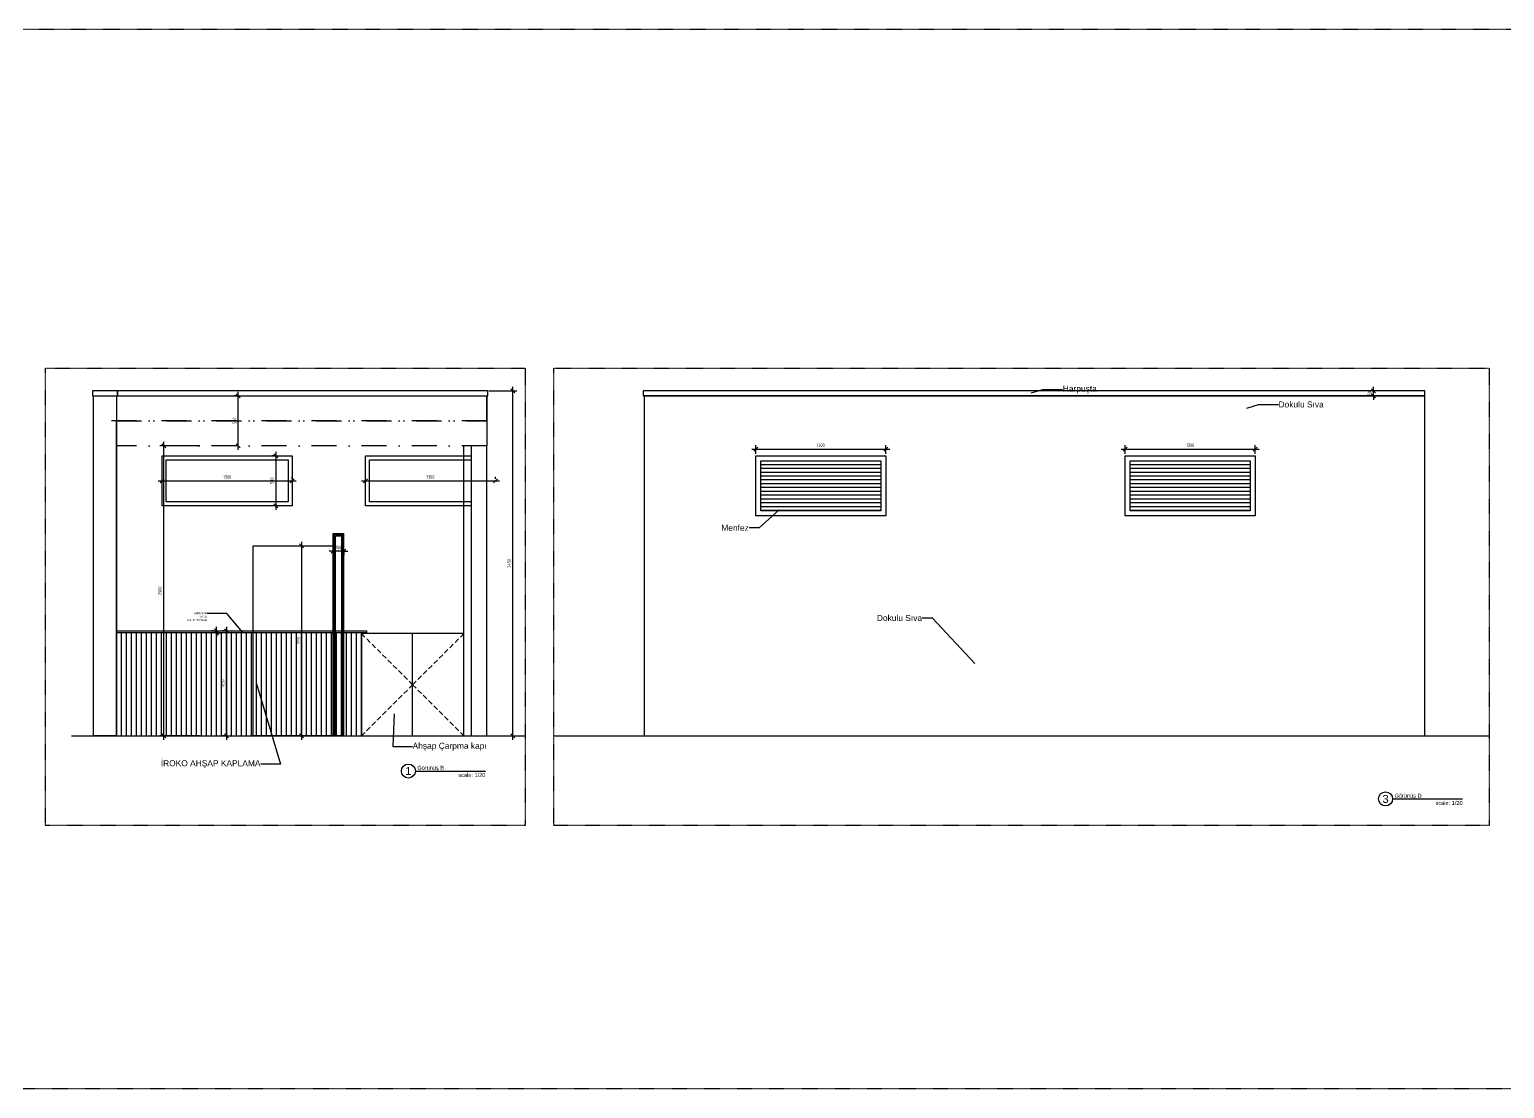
# Model space of a CAD drawing. Header units: millimetres. Extents: x -44968 to 8528, y -5302 to 23637.
# Drawn here: x -18019 to -3274, y -5302 to 5283 of the extents above; entities that cross this region are included whole.
import ezdxf
from ezdxf import colors
from ezdxf.entities.mleader import LeaderData, LeaderLine
from ezdxf.enums import TextEntityAlignment as Align
from ezdxf.math import Vec2, Vec3

# ---------------------------------------------------------------- set-up
doc = ezdxf.new("R2010")
doc.units = ezdxf.units.MM
doc.linetypes.add('DASHDOT', pattern=[1, 0.5, -0.25, 0, -0.25])
doc.linetypes.add('HIDDEN', pattern=[0.375, 0.25, -0.125])
doc.layers.get('Defpoints').update_dxf_attribs({"color": 250})
for name, color, linetype in [('Dim_YOO', 170, 'Continuous'), ('Elev_3_YOO', 25, 'Continuous'), ('Flor_YOO', 105, 'Continuous'), ('Hatch_YOO', 252, 'Continuous'), ('Hidden_YOO', 45, 'HIDDEN'), ('Section_Tech_YOO', 201, 'DASHDOT'), ('Tech_YOO', 201, 'Continuous'), ('Text_YOO', 254, 'Continuous'), ('WALL HATCH-YOO', 8, 'Continuous'), ('Wndw_YOO', 135, 'Continuous')]:
    doc.layers.add(name, color=color, linetype=linetype)
doc.styles.get("Standard").update_dxf_attribs({"font": 'arial.ttf'})
doc.styles.add('YOO1', font='arial.ttf', dxfattribs={"height": 2})
doc.styles.add('YOO2', font='arial.ttf', dxfattribs={"height": 4})
doc.styles.add('YOO20 OLCU', font='dim.shx', dxfattribs={"width": 0.8, "height": 36})
doc.dimstyles.new('YOO20', dxfattribs={"dimscale": 20, "dimtxt": 36, "dimasz": 2, "dimexe": 2, "dimexo": 1, "dimgap": 1, "dimtad": 1, "dimdec": 0, "dimzin": 3, "dimdsep": 46, "dimtxsty": 'YOO20 OLCU', "dimblk": 'OBLIQUE', "dimcen": 0, "dimdle": 2, "dimclrd": 256, "dimclre": 256, "dimclrt": 256, "dimadec": 1, "dimazin": 0, "dimtfac": 0.75, "dimtdec": 0, "dimtix": 1, "dimtmove": 1, "dimatfit": 2, "dimldrblk": 'DOT', "dimfxl": 1, "dimfrac": 1, "dimtolj": 1, "dimtzin": 0, "dimlwd": -1, "dimlwe": -1, "dimarcsym": 0})

# ---------------------------------------------------------------- blocks, each defined once
blk = doc.blocks.new('Drawing_Name')
at = {"layer": 'Tech_YOO', "linetype": 'Continuous'}
blk.add_line((3.5, 0), (38.5, 0), dxfattribs=at)
blk.add_circle((0, 0), 3.5, dxfattribs=at)
at = {"layer": 'Tech_YOO', "linetype": 'Continuous', "style": 'YOO2'}
blk.add_attdef('1', text='', height=4, dxfattribs=at).set_placement((0, 0), align=Align.MIDDLE_CENTER)
at = {"layer": 'Tech_YOO', "linetype": 'Continuous', "style": 'YOO1'}
blk.add_attdef('PLAN', text='', height=2, dxfattribs=at).set_placement((4.5, 0), align=Align.BOTTOM_LEFT)
blk.add_attdef('ÖLÇEK1/50', text='', height=2, dxfattribs=at).set_placement((38.5, -1), align=Align.TOP_RIGHT)
blk = doc.blocks.new('_OBLIQUE')
at = {"color": 0, "linetype": 'ByBlock'}
blk.add_line((-0.5, -0.5), (0.5, 0.5), dxfattribs=at)
blk = doc.blocks.new('*D354')
at = {"layer": 'Defpoints', "color": 0, "ltscale": 500, "transparency": 16777216}
for p in [(-4584, 1672), (-4080, 1672), (-4080, 1622)]:
    blk.add_point(p, dxfattribs=at)
at = {"layer": 'Dim_YOO', "ltscale": 500, "transparency": 16777216}
for p, q in [((-4100, 1672), (-4624, 1672)), ((-4584, 1672), (-4584, 1712)), ((-4584, 1622), (-4584, 1672)), ((-4100, 1622), (-4624, 1622)), ((-4584, 1622), (-4584, 1582))]:
    blk.add_line(p, q, dxfattribs=at)
at = {"layer": 'Dim_YOO', "ltscale": 500, "transparency": 16777216, "xscale": 40, "yscale": 40, "zscale": 40}
for p, rotation in [((-4584, 1672), 270), ((-4584, 1622), 90)]:
    blk.add_blockref('_OBLIQUE', p, dxfattribs=dict(at, rotation=rotation))
at = {"layer": 'Dim_YOO', "ltscale": 500, "transparency": 16777216, "insert": (-4622, 1647), "char_height": 36, "attachment_point": 5, "rotation": 90, "style": 'YOO20 OLCU'}
blk.add_mtext('\\A1;50 ', dxfattribs=at)
blk = doc.blocks.new('_DOT')
at = {"color": 0, "linetype": 'ByBlock', "lineweight": 0}
blk.add_line((-0.5, 0), (-1, 0), dxfattribs=at)
at = {"linetype": 'ByBlock', "lineweight": 0, "const_width": 0.5}
blk.add_lwpolyline([(-0.25, 0, 1), (0.25, 0, 1)], format="xyb", close=True, dxfattribs=at)
blk = doc.blocks.new('*D383')
at = {"layer": 'Defpoints', "color": 0, "ltscale": 500, "transparency": 16777216}
for p in [(-16051, -728), (-16051, -1778), (-16051, -1778)]:
    blk.add_point(p, dxfattribs=at)
at = {"layer": 'Dim_YOO', "ltscale": 500, "transparency": 16777216}
for p, q in [((-16071, -728), (-16091, -728)), ((-16051, -688), (-16051, -1818)), ((-16071, -1778), (-16091, -1778))]:
    blk.add_line(p, q, dxfattribs=at)
at = {"layer": 'Dim_YOO', "ltscale": 500, "transparency": 16777216, "xscale": 40, "yscale": 40, "zscale": 40}
for p, rotation in [((-16051, -728), 90), ((-16051, -1778), 270)]:
    blk.add_blockref('_OBLIQUE', p, dxfattribs=dict(at, rotation=rotation))
at = {"layer": 'Dim_YOO', "ltscale": 500, "transparency": 16777216, "insert": (-16089, -1253), "char_height": 36, "attachment_point": 5, "rotation": 90, "style": 'YOO20 OLCU'}
blk.add_mtext('\\A1;1050 ', dxfattribs=at)
blk = doc.blocks.new('*D384')
at = {"layer": 'Defpoints', "color": 0, "ltscale": 500, "transparency": 16777216}
for p in [(-14984, 81), (-14984, 68), (-14878, 81)]:
    blk.add_point(p, dxfattribs=at)
at = {"layer": 'Dim_YOO', "ltscale": 500, "transparency": 16777216}
for p, q in [((-14984, 68), (-15024, 68)), ((-14878, 68), (-14984, 68)), ((-14984, 61), (-14984, 28)), ((-14878, 68), (-14838, 68)), ((-14878, 61), (-14878, 28))]:
    blk.add_line(p, q, dxfattribs=at)
at = {"layer": 'Dim_YOO', "ltscale": 500, "transparency": 16777216, "xscale": 40, "yscale": 40, "zscale": 40}
blk.add_blockref('_OBLIQUE', (-14984, 68), dxfattribs=at)
at = {"layer": 'Dim_YOO', "ltscale": 500, "transparency": 16777216, "xscale": 40, "yscale": 40, "zscale": 40, "rotation": 180}
blk.add_blockref('_OBLIQUE', (-14878, 68), dxfattribs=at)
at = {"layer": 'Dim_YOO', "ltscale": 500, "transparency": 16777216, "insert": (-14931, 106), "char_height": 36, "attachment_point": 5, "style": 'YOO20 OLCU'}
blk.add_mtext('\\A1;106 ', dxfattribs=at)
blk = doc.blocks.new('*D385')
at = {"layer": 'Defpoints', "color": 0, "ltscale": 500, "transparency": 16777216}
for p in [(-16692, 772), (-15392, 772), (-15392, 772)]:
    blk.add_point(p, dxfattribs=at)
at = {"layer": 'Dim_YOO', "ltscale": 500, "transparency": 16777216}
for p, q in [((-16732, 772), (-15352, 772)), ((-16692, 792), (-16692, 812)), ((-15392, 792), (-15392, 812))]:
    blk.add_line(p, q, dxfattribs=at)
at = {"layer": 'Dim_YOO', "ltscale": 500, "transparency": 16777216, "xscale": 40, "yscale": 40, "zscale": 40, "rotation": 180}
blk.add_blockref('_OBLIQUE', (-16692, 772), dxfattribs=at)
at = {"layer": 'Dim_YOO', "ltscale": 500, "transparency": 16777216, "xscale": 40, "yscale": 40, "zscale": 40}
blk.add_blockref('_OBLIQUE', (-15392, 772), dxfattribs=at)
at = {"layer": 'Dim_YOO', "ltscale": 500, "transparency": 16777216, "insert": (-16042, 810), "char_height": 36, "attachment_point": 5, "style": 'YOO20 OLCU'}
blk.add_mtext('\\A1;1300 ', dxfattribs=at)
blk = doc.blocks.new('*D386')
at = {"layer": 'Defpoints', "color": 0, "ltscale": 500, "transparency": 16777216}
for p in [(-14660, 772), (-13360, 772), (-13360, 772)]:
    blk.add_point(p, dxfattribs=at)
at = {"layer": 'Dim_YOO', "ltscale": 500, "transparency": 16777216}
for p, q in [((-14700, 772), (-13320, 772)), ((-14660, 792), (-14660, 812)), ((-13360, 792), (-13360, 812))]:
    blk.add_line(p, q, dxfattribs=at)
at = {"layer": 'Dim_YOO', "ltscale": 500, "transparency": 16777216, "xscale": 40, "yscale": 40, "zscale": 40, "rotation": 180}
blk.add_blockref('_OBLIQUE', (-14660, 772), dxfattribs=at)
at = {"layer": 'Dim_YOO', "ltscale": 500, "transparency": 16777216, "xscale": 40, "yscale": 40, "zscale": 40}
blk.add_blockref('_OBLIQUE', (-13360, 772), dxfattribs=at)
at = {"layer": 'Dim_YOO', "ltscale": 500, "transparency": 16777216, "insert": (-14010, 810), "char_height": 36, "attachment_point": 5, "style": 'YOO20 OLCU'}
blk.add_mtext('\\A1;1300 ', dxfattribs=at)
blk = doc.blocks.new('*D387')
at = {"layer": 'Defpoints', "color": 0, "ltscale": 500, "transparency": 16777216}
for p in [(-16165, -728), (-16148, -728), (-16165, -748)]:
    blk.add_point(p, dxfattribs=at)
at = {"layer": 'Dim_YOO', "ltscale": 500, "transparency": 16777216}
for p, q in [((-16148, -728), (-16148, -688)), ((-16148, -748), (-16148, -728)), ((-16145, -728), (-16108, -728)), ((-16148, -748), (-16148, -788)), ((-16145, -748), (-16108, -748))]:
    blk.add_line(p, q, dxfattribs=at)
at = {"layer": 'Dim_YOO', "ltscale": 500, "transparency": 16777216, "xscale": 40, "yscale": 40, "zscale": 40}
for p, rotation in [((-16148, -728), 270), ((-16148, -748), 90)]:
    blk.add_blockref('_OBLIQUE', p, dxfattribs=dict(at, rotation=rotation))
at = {"layer": 'Dim_YOO', "ltscale": 500, "transparency": 16777216, "insert": (-16186, -738), "char_height": 36, "attachment_point": 5, "rotation": 90, "style": 'YOO20 OLCU'}
blk.add_mtext('\\A1;20 ', dxfattribs=at)
blk = doc.blocks.new('*D389')
at = {"layer": 'Defpoints', "color": 0, "ltscale": 500, "transparency": 16777216}
for p in [(-15331, 122), (-15301, -1778), (-15301, -1778)]:
    blk.add_point(p, dxfattribs=at)
at = {"layer": 'Dim_YOO', "ltscale": 500, "transparency": 16777216}
for p, q in [((-15301, 162), (-15301, -1818)), ((-15311, 122), (-15261, 122)), ((-15321, -1778), (-15341, -1778))]:
    blk.add_line(p, q, dxfattribs=at)
at = {"layer": 'Dim_YOO', "ltscale": 500, "transparency": 16777216, "xscale": 40, "yscale": 40, "zscale": 40}
for p, rotation in [((-15301, 122), 90), ((-15301, -1778), 270)]:
    blk.add_blockref('_OBLIQUE', p, dxfattribs=dict(at, rotation=rotation))
at = {"layer": 'Dim_YOO', "ltscale": 500, "transparency": 16777216, "insert": (-15339, -828), "char_height": 36, "attachment_point": 5, "rotation": 90, "style": 'YOO20 OLCU'}
blk.add_mtext('\\A1;1900 ', dxfattribs=at)
blk = doc.blocks.new('*D390')
at = {"layer": 'Defpoints', "color": 0, "ltscale": 500, "transparency": 16777216}
for p in [(-16676, 1122), (-16301, 1122), (-16301, -1778)]:
    blk.add_point(p, dxfattribs=at)
at = {"layer": 'Dim_YOO', "ltscale": 500, "transparency": 16777216}
for p, q in [((-16321, 1122), (-16716, 1122)), ((-16676, -1818), (-16676, 1162)), ((-16321, -1778), (-16716, -1778))]:
    blk.add_line(p, q, dxfattribs=at)
at = {"layer": 'Dim_YOO', "ltscale": 500, "transparency": 16777216, "xscale": 40, "yscale": 40, "zscale": 40}
for p, rotation in [((-16676, 1122), 90), ((-16676, -1778), 270)]:
    blk.add_blockref('_OBLIQUE', p, dxfattribs=dict(at, rotation=rotation))
at = {"layer": 'Dim_YOO', "ltscale": 500, "transparency": 16777216, "insert": (-16714, -328), "char_height": 36, "attachment_point": 5, "rotation": 90, "style": 'YOO20 OLCU'}
blk.add_mtext('\\A1;2900 ', dxfattribs=at)
blk = doc.blocks.new('*D391')
at = {"layer": 'Defpoints', "color": 0, "ltscale": 500, "transparency": 16777216}
for p in [(-15557, 1022), (-15557, 522), (-15557, 522)]:
    blk.add_point(p, dxfattribs=at)
at = {"layer": 'Dim_YOO', "ltscale": 500, "transparency": 16777216}
for p, q in [((-15557, 1062), (-15557, 482)), ((-15577, 1022), (-15597, 1022)), ((-15577, 522), (-15597, 522))]:
    blk.add_line(p, q, dxfattribs=at)
at = {"layer": 'Dim_YOO', "ltscale": 500, "transparency": 16777216, "xscale": 40, "yscale": 40, "zscale": 40}
for p, rotation in [((-15557, 1022), 90), ((-15557, 522), 270)]:
    blk.add_blockref('_OBLIQUE', p, dxfattribs=dict(at, rotation=rotation))
at = {"layer": 'Dim_YOO', "ltscale": 500, "transparency": 16777216, "insert": (-15595, 772), "char_height": 36, "attachment_point": 5, "rotation": 90, "style": 'YOO20 OLCU'}
blk.add_mtext('\\A1;500 ', dxfattribs=at)
blk = doc.blocks.new('*D396')
at = {"layer": 'Defpoints', "color": 0, "ltscale": 500, "transparency": 16777216}
for p in [(-13448, 1672), (-13187, 1672), (-13366, -1778)]:
    blk.add_point(p, dxfattribs=at)
at = {"layer": 'Dim_YOO', "ltscale": 500, "transparency": 16777216}
for p, q in [((-13428, 1672), (-13147, 1672)), ((-13187, -1818), (-13187, 1712)), ((-13346, -1778), (-13147, -1778))]:
    blk.add_line(p, q, dxfattribs=at)
at = {"layer": 'Dim_YOO', "ltscale": 500, "transparency": 16777216, "xscale": 40, "yscale": 40, "zscale": 40}
for p, rotation in [((-13187, 1672), 90), ((-13187, -1778), 270)]:
    blk.add_blockref('_OBLIQUE', p, dxfattribs=dict(at, rotation=rotation))
at = {"layer": 'Dim_YOO', "ltscale": 500, "transparency": 16777216, "insert": (-13225, -53), "char_height": 36, "attachment_point": 5, "rotation": 90, "style": 'YOO20 OLCU'}
blk.add_mtext('\\A1;3450 ', dxfattribs=at)
blk = doc.blocks.new('*D397')
at = {"layer": 'Defpoints', "color": 0, "ltscale": 500, "transparency": 16777216}
for p in [(-15932, 1622), (-15926, 1622), (-15926, 1122)]:
    blk.add_point(p, dxfattribs=at)
at = {"layer": 'Dim_YOO', "ltscale": 500, "transparency": 16777216}
for p, q in [((-15932, 1082), (-15932, 1662)), ((-15946, 1622), (-15972, 1622)), ((-15946, 1122), (-15972, 1122))]:
    blk.add_line(p, q, dxfattribs=at)
at = {"layer": 'Dim_YOO', "ltscale": 500, "transparency": 16777216, "xscale": 40, "yscale": 40, "zscale": 40}
for p, rotation in [((-15932, 1622), 90), ((-15932, 1122), 270)]:
    blk.add_blockref('_OBLIQUE', p, dxfattribs=dict(at, rotation=rotation))
at = {"layer": 'Dim_YOO', "ltscale": 500, "transparency": 16777216, "insert": (-15970, 1372), "char_height": 36, "attachment_point": 5, "rotation": 90, "style": 'YOO20 OLCU'}
blk.add_mtext('\\A1;500 ', dxfattribs=at)
blk = doc.blocks.new('*D517')
at = {"layer": 'Defpoints', "color": 0, "ltscale": 500, "transparency": 16777216}
for p in [(-9459, 1089), (-10759, 1022), (-9459, 1022)]:
    blk.add_point(p, dxfattribs=at)
at = {"layer": 'Dim_YOO', "ltscale": 500, "transparency": 16777216}
for p, q in [((-10799, 1089), (-9419, 1089)), ((-10759, 1042), (-10759, 1129)), ((-9459, 1042), (-9459, 1129))]:
    blk.add_line(p, q, dxfattribs=at)
at = {"layer": 'Dim_YOO', "ltscale": 500, "transparency": 16777216, "xscale": 40, "yscale": 40, "zscale": 40, "rotation": 180}
blk.add_blockref('_OBLIQUE', (-10759, 1089), dxfattribs=at)
at = {"layer": 'Dim_YOO', "ltscale": 500, "transparency": 16777216, "xscale": 40, "yscale": 40, "zscale": 40}
blk.add_blockref('_OBLIQUE', (-9459, 1089), dxfattribs=at)
at = {"layer": 'Dim_YOO', "ltscale": 500, "transparency": 16777216, "insert": (-10109, 1127), "char_height": 36, "attachment_point": 5, "style": 'YOO20 OLCU'}
blk.add_mtext('\\A1;1300 ', dxfattribs=at)
blk = doc.blocks.new('*D518')
at = {"layer": 'Defpoints', "color": 0, "ltscale": 500, "transparency": 16777216}
for p in [(-5765, 1089), (-7065, 1022), (-5765, 1022)]:
    blk.add_point(p, dxfattribs=at)
at = {"layer": 'Dim_YOO', "ltscale": 500, "transparency": 16777216}
for p, q in [((-7105, 1089), (-5725, 1089)), ((-7065, 1042), (-7065, 1129)), ((-5765, 1042), (-5765, 1129))]:
    blk.add_line(p, q, dxfattribs=at)
at = {"layer": 'Dim_YOO', "ltscale": 500, "transparency": 16777216, "xscale": 40, "yscale": 40, "zscale": 40, "rotation": 180}
blk.add_blockref('_OBLIQUE', (-7065, 1089), dxfattribs=at)
at = {"layer": 'Dim_YOO', "ltscale": 500, "transparency": 16777216, "xscale": 40, "yscale": 40, "zscale": 40}
blk.add_blockref('_OBLIQUE', (-5765, 1089), dxfattribs=at)
at = {"layer": 'Dim_YOO', "ltscale": 500, "transparency": 16777216, "insert": (-6415, 1127), "char_height": 36, "attachment_point": 5, "style": 'YOO20 OLCU'}
blk.add_mtext('\\A1;1300 ', dxfattribs=at)

msp = doc.modelspace()

# ---------------------------------------------------------------- hatches: boundary and pattern name
at = {"layer": 'Hatch_YOO', "ltscale": 500, "true_color": 0xb4b4b4}
h = msp.add_hatch(dxfattribs=at)
h.set_pattern_fill('ANSI31', color=253, scale=12, angle=135)
h.set_pattern_definition([(180, (-96930.56, 296629.54), (-4e-15, -38.1), [])])
h.paths.add_polyline_path([(-9509.07667, 471.89264), (-10708.71779, 471.89264), (-10708.71779, 971.89264), (-9509.07667, 971.89264)])
h = msp.add_hatch(dxfattribs=at)
h.set_pattern_fill('ANSI31', color=253, scale=12, angle=135)
h.set_pattern_definition([(180, (-93236.684, 296629.54), (-4e-15, -38.1), [])])
h.paths.add_polyline_path([(-5815.20049, 471.89264), (-7014.84161, 471.89264), (-7014.84161, 971.89264), (-5815.20049, 971.89264)])

# ---------------------------------------------------------------- linework, layer by layer
for p, q in [((-13448.12108, 1371.89264), (-13448.12108, 1621.89264)), ((-13676.18925, -754.83181), (-13676.18925, 1121.89264)), ((-14188.40516, -1778.10736), (-14188.40516, -754.83181))]:
    msp.add_line(p, q)
at = {"color": 251, "true_color": 0x636466}
msp.add_lwpolyline([(-14984.42888, -1778.10736), (-14984.42888, 244.89264), (-14878.42888, 244.89264), (-14878.42888, -1778.10736)], dxfattribs=at)
at = {"color": 4}
msp.add_lwpolyline([(-14974.42888, -1778.10736), (-14974.42888, 234.89264), (-14888.42888, 234.89264), (-14888.42888, -1778.10736)], dxfattribs=at)
at = {"color": 1}
msp.add_lwpolyline([(-14961.42888, 221.89264), (-14901.42888, 221.89264), (-14901.42888, -1778.10736), (-14961.42888, -1778.10736)], close=True, dxfattribs=at)
at = {"color": 5}
msp.add_lwpolyline([(-15784.42888, -1778.10736), (-15784.42888, 121.89264), (-14984.42888, 121.89264), (-14984.42888, -1778.10736)], close=True, dxfattribs=at)
msp.add_lwpolyline([(-17150.62108, -728.10736), (-14650.62108, -728.10736), (-14650.62108, -748.10736), (-17150.62108, -748.10736)])
at = {"layer": 'Elev_3_YOO', "ltscale": 500}
for points in [[(-17140.62108, 1621.89264), (-17140.62108, 1671.89264), (-17390.62108, 1671.89264), (-17390.62108, 1621.89264)], [(-17140.62108, 1671.89264), (-17140.62108, 1621.89264), (-13438.12108, 1621.89264), (-13438.12108, 1671.89264)], [(-11885.71779, 1671.89264), (-11885.71779, 1621.89264), (-4070.02345, 1621.89264), (-4070.02345, 1671.89264)], [(-17150.62108, -1778.10736), (-17380.62108, -1778.10736), (-17380.62108, 1621.89264), (-17150.62108, 1621.89264)], [(-11875.71779, -1778.10736), (-4071.53432, -1778.10736), (-4071.53432, 1621.89264), (-11875.71779, 1621.89264)], [(-9459.07667, 421.89264), (-10758.71779, 421.89264), (-10758.71779, 1021.89264), (-9459.07667, 1021.89264)], [(-9509.07667, 471.89264), (-10708.71779, 471.89264), (-10708.71779, 971.89264), (-9509.07667, 971.89264)], [(-5765.20049, 421.89264), (-7064.84161, 421.89264), (-7064.84161, 1021.89264), (-5765.20049, 1021.89264)], [(-5815.20049, 471.89264), (-7014.84161, 471.89264), (-7014.84161, 971.89264), (-5815.20049, 971.89264)], [(-14700.62108, -1778.10736), (-13676.18925, -1778.10736), (-13676.18925, -754.83181), (-14700.62108, -754.83181)]]:
    msp.add_lwpolyline(points, close=True, dxfattribs=at)
at = {"layer": 'Elev_3_YOO', "color": 1, "linetype": 'DASHDOT', "ltscale": 500}
for points in [[(-17380.62108, 1621.89264), (-13448.12108, 1621.89264), (-13448.12108, 1371.89264), (-17380.62108, 1371.89264)], [(-17150.62108, 1371.89264), (-13448.12108, 1371.89264), (-13448.12108, 1121.89264), (-17150.62108, 1121.89264)]]:
    msp.add_lwpolyline(points, close=True, dxfattribs=at)
at = {"layer": 'Elev_3_YOO', "ltscale": 500}
msp.add_lwpolyline([(-13448.12108, -1778.10736), (-13448.12108, 1121.89264)], dxfattribs=at)
at = {"layer": 'Flor_YOO', "ltscale": 500}
for points in [[(-17597.53518, -1778.10736), (-13065.30272, -1778.10736)], [(-12777.37933, -1778.10736), (-3426.05297, -1778.10736)]]:
    msp.add_lwpolyline(points, dxfattribs=at)
at = {"layer": 'Hatch_YOO', "ltscale": 500}
msp.add_line((-17150.62108, -1778.10736), (-17150.62108, 1121.89264), dxfattribs=at)
at = {"layer": 'Hidden_YOO', "ltscale": 200}
for points in [[(-14700.62108, -754.83181), (-14188.40516, -1266.46959), (-14700.62108, -1778.10736)], [(-13676.18925, -754.83181), (-14188.40516, -1266.46959), (-13676.18925, -1778.10736)]]:
    msp.add_lwpolyline(points, dxfattribs=at)
at = {"layer": 'Section_Tech_YOO', "ltscale": 10}
for points in [[(-44967.87542, -5302.40722), (8528.11256, -5302.40722), (8528.11256, 5282.59294), (-44967.87542, 5282.59294)], [(-17859.73326, 1897.63887), (-13065.30272, 1897.63887), (-13065.30272, -2673.8077), (-17859.73326, -2673.8077)], [(-12777.37933, 1897.63887), (-3426.05297, 1897.63887), (-3426.05297, -2673.8077), (-12777.37933, -2673.8077)]]:
    msp.add_lwpolyline(points, close=True, dxfattribs=at)
at = {"layer": 'WALL HATCH-YOO', "color": 8, "ltscale": 500, "true_color": 0x8b7e74}
for p, q in [((-13600.62108, -1778.10736), (-13600.62108, 1121.89264)), ((-17100.62108, -1778.10736), (-17100.62108, -748.10736)), ((-17050.62108, -1778.10736), (-17050.62108, -748.10736)), ((-17000.62108, -1778.10736), (-17000.62108, -748.10736)), ((-16950.62108, -1778.10736), (-16950.62108, -748.10736)), ((-16900.62108, -1778.10736), (-16900.62108, -748.10736)), ((-16850.62108, -1778.10736), (-16850.62108, -748.10736)), ((-16800.62108, -1778.10736), (-16800.62108, -748.10736)), ((-16750.62108, -1778.10736), (-16750.62108, -748.10736)), ((-16700.62108, -1778.10736), (-16700.62108, -748.10736)), ((-16650.62108, -1778.10736), (-16650.62108, -748.10736)), ((-16600.62108, -1778.10736), (-16600.62108, -748.10736)), ((-16550.62108, -1778.10736), (-16550.62108, -748.10736)), ((-16500.62108, -1778.10736), (-16500.62108, -748.10736)), ((-16450.62108, -1778.10736), (-16450.62108, -748.10736)), ((-16400.62108, -1778.10736), (-16400.62108, -748.10736)), ((-16350.62108, -1778.10736), (-16350.62108, -748.10736)), ((-16300.62108, -1778.10736), (-16300.62108, -748.10736)), ((-16250.62108, -1778.10736), (-16250.62108, -748.10736)), ((-16200.62108, -1778.10736), (-16200.62108, -748.10736)), ((-16150.62108, -1778.10736), (-16150.62108, -748.10736)), ((-16100.62108, -1778.10736), (-16100.62108, -748.10736)), ((-16050.62108, -1778.10736), (-16050.62108, -748.10736)), ((-16000.62108, -1778.10736), (-16000.62108, -748.10736)), ((-15950.62108, -1778.10736), (-15950.62108, -748.10736)), ((-15900.62108, -1778.10736), (-15900.62108, -748.10736)), ((-15850.62108, -1778.10736), (-15850.62108, -748.10736)), ((-15800.62108, -1778.10736), (-15800.62108, -748.10736)), ((-15750.62108, -1778.10736), (-15750.62108, -748.10736)), ((-15700.62108, -1778.10736), (-15700.62108, -748.10736)), ((-15650.62108, -1778.10736), (-15650.62108, -748.10736)), ((-15600.62108, -1778.10736), (-15600.62108, -748.10736)), ((-15550.62108, -1778.10736), (-15550.62108, -748.10736)), ((-15500.62108, -1778.10736), (-15500.62108, -748.10736)), ((-15450.62108, -1778.10736), (-15450.62108, -748.10736)), ((-15400.62108, -1778.10736), (-15400.62108, -748.10736)), ((-15350.62108, -1778.10736), (-15350.62108, -748.10736)), ((-15300.62108, -1778.10736), (-15300.62108, -748.10736)), ((-15250.62108, -1778.10736), (-15250.62108, -748.10736)), ((-15200.62108, -1778.10736), (-15200.62108, -748.10736)), ((-15150.62108, -1778.10736), (-15150.62108, -748.10736)), ((-15100.62108, -1778.10736), (-15100.62108, -748.10736)), ((-15050.62108, -1778.10736), (-15050.62108, -748.10736)), ((-15000.62108, -1778.10736), (-15000.62108, -748.10736)), ((-14950.62108, -1778.10736), (-14950.62108, -748.10736)), ((-14900.62108, -1778.10736), (-14900.62108, -748.10736)), ((-14850.62108, -1778.10736), (-14850.62108, -748.10736)), ((-14800.62108, -1778.10736), (-14800.62108, -748.10736)), ((-14750.62108, -1778.10736), (-14750.62108, -748.10736)), ((-14700.62108, -1778.10736), (-14700.62108, -748.10736))]:
    msp.add_line(p, q, dxfattribs=at)
at = {"layer": 'Wndw_YOO', "ltscale": 500}
for points in [[(-15391.50587, 521.89264), (-16691.50587, 521.89264), (-16691.50587, 1021.89264), (-15391.50587, 1021.89264)], [(-15431.50587, 561.89264), (-16651.50587, 561.89264), (-16651.50587, 981.89264), (-15431.50587, 981.89264)]]:
    msp.add_lwpolyline(points, close=True, dxfattribs=at)
for points in [[(-13600.62108, 521.89264), (-14660.31475, 521.89264), (-14660.31475, 1021.89264), (-13600.62108, 1021.89264)], [(-13600.62108, 561.89264), (-14620.31475, 561.89264), (-14620.31475, 981.89264), (-13600.62108, 981.89264)]]:
    msp.add_lwpolyline(points, dxfattribs=at)

# ---------------------------------------------------------------- block references
at = {"layer": 'Tech_YOO', "xscale": 20, "yscale": 20, "zscale": 20}
for p, values in [((-14231.59362, -2129.12759), {'ÖLÇEK1/50': 'scale: 1/20', 'PLAN': 'Görünüş B', '1': '1'}), ((-4462.35825, -2407.99468), {'ÖLÇEK1/50': 'scale: 1/20', 'PLAN': 'Görünüş D', '1': '3'})]:
    msp.add_blockref('Drawing_Name', p, dxfattribs=at).add_auto_attribs(values)

# ---------------------------------------------------------------- dimensions: what is measured, and where the dimension line sits
at = {"layer": 'Dim_YOO', "ltscale": 500}
for base, p1, p2, picture, middle in [((-15932.10726, 1621.89264), (-15926.30205, 1121.89264), (-15926.30205, 1621.89264), '*D397', (-15970.10726, 1371.89264)), ((-13186.65505, 1671.89264), (-13365.99059, -1778.10736), (-13448.12108, 1671.89264), '*D396', (-13224.65505, -53.10736)), ((-4583.74266, 1671.89264), (-4080.02345, 1621.89264), (-4080.02345, 1671.89264), '*D354', (-4621.74266, 1646.89264)), ((-16675.99534, 1121.89264), (-16300.62108, -1778.10736), (-16300.62108, 1121.89264), '*D390', (-16713.99534, -328.10736)), ((-15556.69922, 521.89264), (-15556.69922, 1021.89264), (-15556.69922, 521.89264), '*D391', (-15594.69922, 771.89264)), ((-15300.62108, -1778.10736), (-15331.32761, 121.89264), (-15300.62108, -1778.10736), '*D389', (-15338.62108, -828.10736)), ((-16147.91499, -728.10736), (-16165.41868, -748.10736), (-16165.41868, -728.10736), '*D387', (-16185.91499, -738.10736)), ((-16050.62108, -1778.10736), (-16050.62108, -728.10736), (-16050.62108, -1778.10736), '*D383', (-16088.62108, -1253.10736))]:
    dim = msp.add_linear_dim(base=base, p1=p1, p2=p2, angle=90, dimstyle='YOO20', override={"dimpost": ' ', "dimfxl": 2}, dxfattribs=at)
    dim.commit()
    dim.dimension.update_dxf_attribs({"geometry": picture, "text_midpoint": middle})
for base, p1, p2, picture, middle in [((-9459.07667, 1089.44379), (-10758.71779, 1021.89264), (-9459.07667, 1021.89264), '*D517', (-10108.89723, 1127.44379)), ((-5765.20049, 1089.44379), (-7064.84161, 1021.89264), (-5765.20049, 1021.89264), '*D518', (-6415.02105, 1127.44379)), ((-15391.50587, 771.89264), (-16691.50587, 771.89264), (-15391.50587, 771.89264), '*D385', (-16041.50587, 809.89264)), ((-13360.31475, 771.89264), (-14660.31475, 771.89264), (-13360.31475, 771.89264), '*D386', (-14010.31475, 809.89264)), ((-14984.42888, 67.65046), (-14878.42888, 81.21745), (-14984.42888, 81.21745), '*D384', (-14931.42888, 105.65046))]:
    dim = msp.add_linear_dim(base=base, p1=p1, p2=p2, dimstyle='YOO20', override={"dimpost": ' ', "dimfxl": 2}, dxfattribs=at)
    dim.commit()
    dim.dimension.update_dxf_attribs({"geometry": picture, "text_midpoint": middle})

# ---------------------------------------------------------------- leaders
at = {"layer": 'Text_YOO'}
ml = msp.add_multileader_mtext('Standard', dxfattribs=at)
ml.set_content('{\\C256;Harpuşta}', color=(250, 0, 0))
ml.set_leader_properties()
ml.build(insert=Vec2(0, 0))
ml.multileader.update_dxf_attribs({"dogleg_length": 196.94507})
ctx = ml.context
ctx.base_point, ctx.char_height, ctx.plane_origin = Vec3(-7691.43438, 1685.10623), 60, Vec3(-10272.3695, 279.55939)
notes = []
notes.append((ctx, [(0, (1, 1, 0), (-7888.37945, 1685.10623), (1, 0), 196.94507, [(1, [(-8009.5017, 1648.52992)], 0, [])])]))
ctx.mtext.insert, ctx.mtext.width, ctx.mtext.flow_direction = Vec3(-7689.43438, 1723.43502), 1120.0076452, 5
ml = msp.add_multileader_mtext('Standard', dxfattribs=at)
ml.set_content('{\\C256;Dokulu Sıva}', color=(250, 0, 0))
ml.set_leader_properties()
ml.build(insert=Vec2(0, 0))
ml.multileader.update_dxf_attribs({"dogleg_length": 196.94507})
ctx = ml.context
ctx.base_point, ctx.char_height, ctx.plane_origin = Vec3(-5534.29367, 1534.53128), 60, Vec3(-8115.22879, 128.98444)
notes.append((ctx, [(0, (1, 1, 0), (-5731.23873, 1534.53128), (1, 0), 196.94507, [(1, [(-5852.36099, 1497.95496)], 0, [])])]))
ctx.mtext.insert, ctx.mtext.width, ctx.mtext.flow_direction = Vec3(-5532.29367, 1565.04287), 1120.0076452, 5
ml = msp.add_multileader_mtext('Standard', dxfattribs=at)
ml.set_content('{\\C256;Menfez}', color=(250, 0, 0))
ml.set_leader_properties()
ml.build(insert=Vec2(0, 0))
ml.multileader.update_dxf_attribs({"dogleg_length": 100.73865})
ctx = ml.context
ctx.base_point, ctx.char_height, ctx.plane_origin = Vec3(-11096.72317, 301.18178), 60, Vec3(-11726.48972, -276.33985)
ctx.text_align_type = 2
notes.append((ctx, [(0, (1, 1, 0), (-10725.13595, 301.18178), (-1, 0), 100.73865, [(0, [(-10522.65127, 484.02197)], 0, [])])]))
ctx.mtext.insert, ctx.mtext.alignment, ctx.mtext.flow_direction = Vec3(-10827.8746, 331.67292), 3, 5
ml = msp.add_multileader_mtext('Standard', dxfattribs=at)
ml.set_content('{\\C1;MERMER\\P YADA \\PKALE TEZGAH}', color=(250, 0, 0))
ml.set_leader_properties()
ml.build(insert=Vec2(0, 0))
ml.multileader.update_dxf_attribs({"dogleg_length": 196.94507})
ctx = ml.context
ctx.base_point, ctx.char_height, ctx.plane_origin = Vec3(-16436.32127, -554.34141), 20, Vec3(-17943.88577, -2891.47579)
ctx.text_align_type = 2
notes.append((ctx, [(1, (1, 1, 0), (-16047.14974, -554.34141), (-1, 0), 196.94507, [(1, [(-15884.58955, -748.07916)], 0, [])])]))
ctx.mtext.insert, ctx.mtext.width, ctx.mtext.alignment, ctx.mtext.flow_direction = Vec3(-16246.09481, -544.17087), 1120.0076452, 3, 5
ml = msp.add_multileader_mtext('Standard', dxfattribs=at)
ml.set_content('{\\C256;Dokulu Sıva}', color=(250, 0, 0))
ml.set_leader_properties()
ml.build(insert=Vec2(0, 0))
ml.multileader.update_dxf_attribs({"dogleg_length": 196.94507})
ctx = ml.context
ctx.base_point, ctx.char_height, ctx.plane_origin = Vec3(-9539.79052, -599.86426), 60, Vec3(-12024.51922, -2005.4111)
ctx.text_align_type = 2
notes.append((ctx, [(1, (1, 1, 0), (-8993.15556, -599.86426), (-1, 0), 100.73865, [(1, [(-8566.99182, -1056.19402)], 0, [])])]))
ctx.mtext.insert, ctx.mtext.width, ctx.mtext.alignment, ctx.mtext.flow_direction = Vec3(-9095.8942, -569.35267), 1120.0076452, 3, 5
ml = msp.add_multileader_mtext('Standard', dxfattribs=at)
ml.set_content('{\\C1;İROKO AHŞAP KAPLAMA}', color=(250, 0, 0))
ml.set_leader_properties()
ml.build(insert=Vec2(0, 0))
ml.multileader.update_dxf_attribs({"dogleg_length": 196.94507})
ctx = ml.context
ctx.base_point, ctx.char_height, ctx.plane_origin = Vec3(-16701.56809, -2059.67869), 60, Vec3(-17809.9173, -3413.78966)
ctx.text_align_type = 2
notes.append((ctx, [(1, (1, 1, 0), (-15510.90951, -2059.67869), (-1, 0), 196.94507, [(1, [(-15750.62108, -1253.10736)], 0, [])])]))
ctx.mtext.insert, ctx.mtext.width, ctx.mtext.alignment, ctx.mtext.flow_direction = Vec3(-15709.85458, -2021.26805), 1120.0076452, 3, 5
ml = msp.add_multileader_mtext('Standard', dxfattribs=at)
ml.set_content('{\\C256;Ahşap Çarpma kapı}', color=(250, 0, 0))
ml.set_leader_properties()
ml.build(insert=Vec2(0, 0))
ml.multileader.update_dxf_attribs({"dogleg_length": 196.94507})
ctx = ml.context
ctx.base_point, ctx.char_height, ctx.plane_origin = Vec3(-14190.87527, -1885.58141), 60, Vec3(-16771.81039, -3291.12825)
notes.append((ctx, [(0, (1, 1, 0), (-14387.82033, -1885.58141), (1, 0), 196.94507, [(1, [(-14374.75269, -1552.63651)], 0, [])])]))
ctx.mtext.insert, ctx.mtext.width, ctx.mtext.flow_direction = Vec3(-14188.87527, -1846.96613), 1120.0076452, 5
for ctx, leaders in notes:
    for number, flags, end, landing, length, lines in leaders:
        leader = LeaderData()
        leader.index, (leader.has_last_leader_line, leader.has_dogleg_vector, leader.attachment_direction) = number, flags
        leader.last_leader_point, leader.dogleg_vector, leader.dogleg_length = Vec3(end), Vec3(landing), length
        for number, points, colour, breaks in lines:
            line = LeaderLine()
            line.index, line.vertices, line.color, line.breaks = number, Vec3.list(points), colors.encode_raw_color(colour), breaks
            leader.lines.append(line)
        ctx.leaders.append(leader)

doc.saveas('drawing.dxf')
